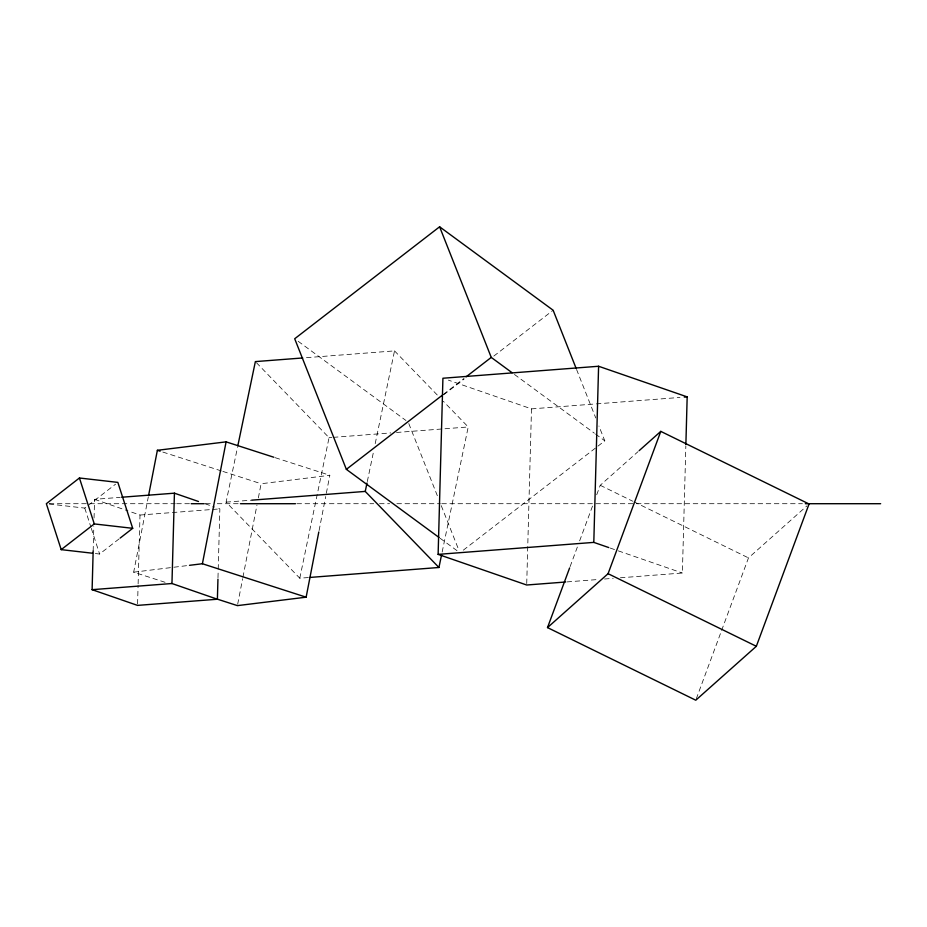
<?xml version="1.0" encoding="UTF-8"?>
<svg xmlns="http://www.w3.org/2000/svg" width="927" height="927" viewBox="0 0 927 927"><rect width="100%" height="100%" fill="white"/><g stroke="black" fill="none" stroke-linecap="round" stroke-linejoin="round"><path stroke-width="0.7" stroke-dasharray="4.63 3.48" d="M93.163 550.962L93.824 526.582M94.056 517.973L94.566 499.329L120.232 497.347M137.578 603.964L138.088 585.319M138.123 583.883L140 515.041L129.316 511.345M217.984 577.73L218.181 570.557M218.216 569.12L219.861 508.888L215.852 507.509M526.733 583.558L531.495 408.877L448.378 380.128M620.395 577.788L682.376 573.013L685.841 445.968M165.064 582.295L133.673 572.179L148.274 497.069M237.683 604.207L242.642 578.691M242.92 577.278L256.976 504.995M258.355 497.915L261.101 483.743L329.827 475.296L325.968 495.134M319.085 530.568L325.69 496.559M308.39 577.544L299.78 578.205L226.095 502.133L237.509 447.324M299.78 578.205L329.062 437.683L255.365 361.6M367.301 481.577L373.743 450.661M375.203 443.639L394.52 350.881L304.149 357.845M442.156 552.028L468.216 426.965L443.315 401.264M570.105 566.606L577.637 546.281M579.642 540.858L593.199 504.265M596.71 494.775L600.232 485.296L638.077 451.6M696.27 698.854L748.483 557.903L806.884 505.922M49.201 504.033L84.763 508.1L87.034 506.327M88.181 505.447L115.562 484.161M95.342 553.546L99.606 554.033L119.004 538.958M443.338 394.427L463.871 378.564M443.616 394.867L464.16 378.992M493.824 356.072L553.141 310.244M463.326 550.151L596.814 447.023M597.95 446.142L604.798 440.846L598.935 426.038M133.673 572.179L189.514 565.319M531.495 408.877L594.925 403.987M596.362 403.882L679.966 397.44M329.062 437.683L331.924 437.463M333.361 437.347L390.742 432.921M396.489 432.48L468.216 426.965M226.095 502.133L251.912 500.151M140 515.041L211.31 509.549M212.735 509.444L219.861 508.888M567.057 581.901L597.324 579.572M604.531 579.016L613.187 578.344M49.247 503.709L88.355 503.709M89.803 503.709L175.261 503.709M176.709 503.709L189.745 503.709M205.678 503.709L211.472 503.709M217.266 503.709L240.441 503.709M296.93 503.709L373.697 503.709M379.491 503.709L389.63 503.709M396.872 503.709L440.325 503.709M441.773 503.709L802.434 503.709M275.226 457.695L329.827 475.296M162.839 452.063L221.518 470.974M222.886 471.414L261.101 483.743M610.151 548.042L616.965 550.395M618.321 550.87L682.376 573.013M205.168 503.813L214.519 507.046M94.566 499.329L127.984 510.881M600.232 485.296L632.735 501.217M634.045 501.855L748.483 557.903M514.427 374.438L594.369 433.187M595.528 434.033L604.798 440.846M298.181 341.298L405.933 420.487M440.209 538.32L458.749 551.947M394.52 350.881L438.344 396.119M576.571 369.479L595.748 417.961M408.784 423.535L438.077 497.59M441.264 505.667L458.842 550.105M84.763 508.1L90.869 527.011M91.309 528.367L99.606 554.033"/><path stroke-width="1.39" d="M217.949 579.166L217.393 599.236L137.544 605.389L92.109 589.676L93.163 550.962M217.393 599.236L171.958 583.523L174.427 493.176L121.669 497.243M565.609 582.005L526.698 585.007L438.123 554.369L442.921 378.239L598.599 366.258L687.174 396.883L685.876 444.531M608.784 547.567L593.801 542.388L598.599 366.258M148.552 495.655L157.37 450.302L226.095 441.855L273.871 457.254M189.514 565.319L202.399 563.743L226.095 441.855M216.93 599.016L237.405 605.621L306.13 597.185L318.807 531.982M237.799 445.922L255.365 361.6L302.712 357.961M441.576 554.844L438.935 567.486L365.25 491.414L367.011 482.979M639.167 450.638L660.789 431.379L809.051 503.998L756.339 646.293L695.771 700.209L547.509 627.591L569.607 567.961M547.509 627.591L608.077 573.686L660.789 431.379M120.151 538.077L132.7 528.32L117.845 482.388L79.432 477.996L46.35 503.709L61.205 549.641L92.503 553.222M61.205 549.641L94.287 523.929L132.7 528.32M576.038 368.135L553.141 310.244L439.607 226.791L294.705 338.749L346.362 469.352L439.05 537.475M346.362 469.352L442.191 395.308M466.154 376.802L491.252 357.405L439.607 226.791M684.3 397.104L687.174 396.883M251.912 500.151L365.25 491.414M438.123 554.369L593.801 542.388M92.109 589.676L171.958 583.523M309.827 577.44L438.935 567.486M191.194 503.709L204.23 503.709M240.441 503.709L295.481 503.709M805.331 503.709L880.65 503.709M157.37 450.302L160.104 451.182M202.399 563.743L306.13 597.185M174.427 493.176L198.482 501.495M608.077 573.686L756.339 646.293M491.252 357.405L512.11 372.735M79.432 477.996L94.287 523.929"/></g></svg>
